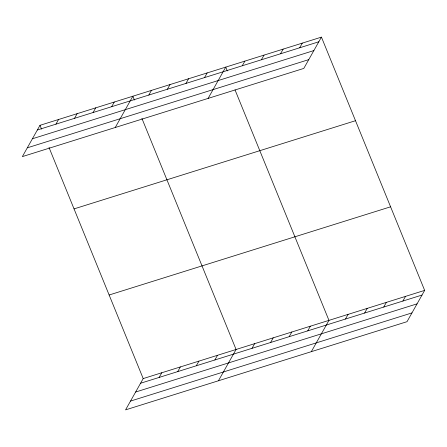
<?xml version="1.0" encoding="UTF-8"?>
<svg xmlns="http://www.w3.org/2000/svg" width="447" height="447" viewBox="0 0 447 447"><rect width="100%" height="100%" fill="white"/><g stroke="black" fill="none" stroke-linecap="round" stroke-linejoin="round"><path stroke-width="0.67" d="M321.438 37.123L39.984 125.316L22.35 156.612L303.804 68.419L321.438 37.123L424.65 290.388L407.016 321.684L125.562 409.877L143.196 378.581L424.65 290.388M55.931 124.16L58.563 119.494M74.504 118.343L77.135 113.672M93.082 112.521L95.714 107.856M111.661 106.699L114.287 102.033M115.231 127.507L132.865 96.211L134.413 100.011M148.812 95.06L151.438 90.389M167.385 89.238L170.016 84.572M185.963 83.416L188.589 78.75M204.536 77.599L207.168 72.928M208.106 98.407L225.741 67.106L227.294 70.905M242.252 65.782L244.883 61.11M261.389 59.781L264.021 55.115M280.532 53.785L283.158 49.114M299.669 47.79L302.301 43.119M159.143 377.43L161.775 372.759M177.722 371.608L180.348 366.937M196.294 365.786L198.926 361.12M214.873 359.964L217.499 355.298M218.443 380.771L236.077 349.476L141.895 118.371M252.024 348.325L254.65 343.654M270.597 342.503L273.229 337.837M289.175 336.68L291.807 332.015M307.748 330.864L310.38 326.193M311.319 351.672L328.958 320.376L235.033 89.903M345.464 319.046L348.096 314.375M364.601 313.045L367.233 308.38M383.744 307.05L386.37 302.384M402.881 301.054L405.513 296.383M37.352 129.982L318.806 41.789M32.402 138.771L313.855 50.578M27.301 147.823L308.754 59.63M74.046 208.894L355.499 120.701M109.135 295.003L390.589 206.81M140.57 383.247L422.018 295.054M135.614 392.036L417.068 303.843M130.513 401.088L411.966 312.9M39.984 125.316L41.532 129.116M49.014 147.476L143.196 378.581"/></g></svg>
